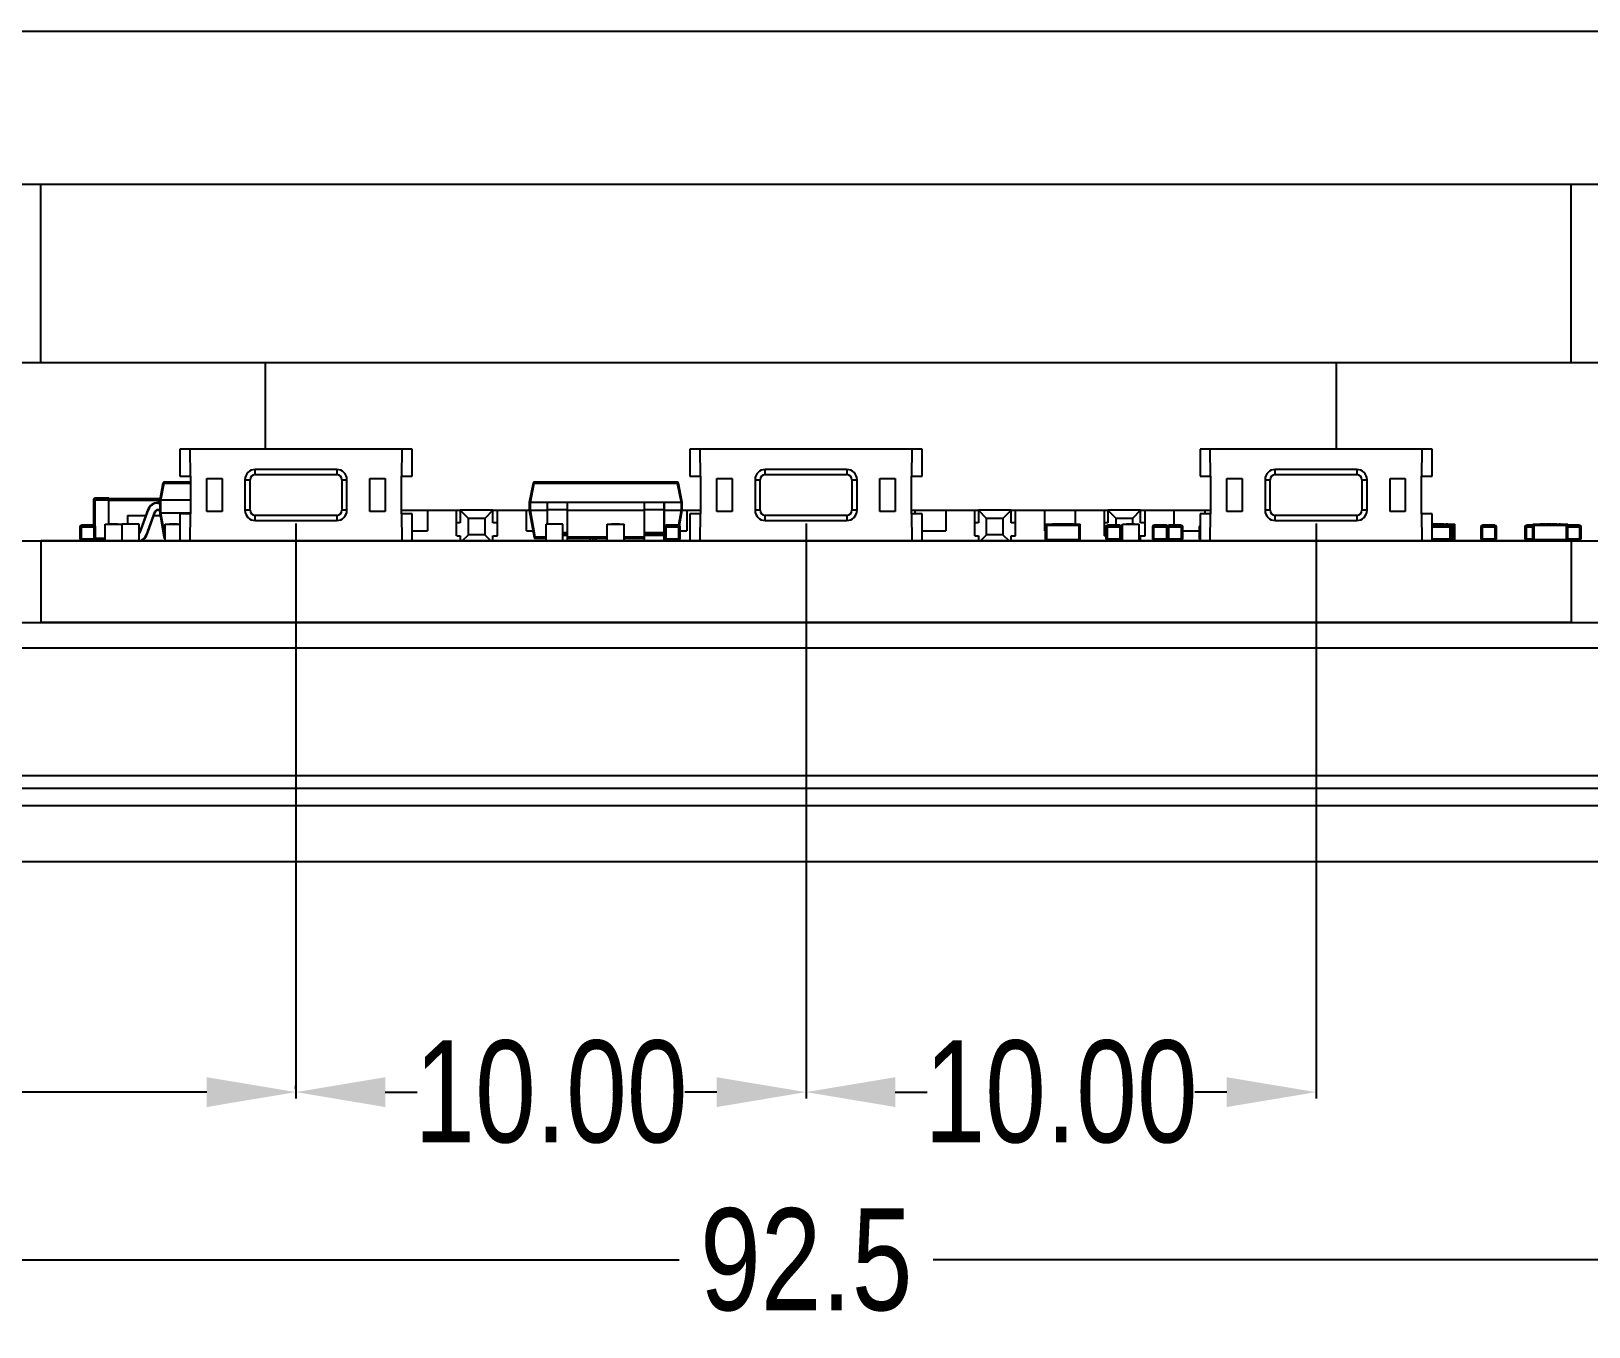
# Model space of a CAD drawing. Header units: inches. Extents: x -150 to 278, y -467 to -187.
# Drawn here: x -10.69 to 19.85, y -263.53 to -238.11 of the extents above; entities that cross this region are included whole.
import ezdxf

# ---------------------------------------------------------------- set-up
doc = ezdxf.new("R2010")
doc.units = ezdxf.units.IN
doc.header["$LTSCALE"] = 1.21
doc.header["$MEASUREMENT"] = 0
doc.header["$PDMODE"] = 3
doc.header["$PDSIZE"] = 0.3125
doc.layers.get('0').update_dxf_attribs({"linetype": 'CONTINUOUS'})
doc.layers.get('Defpoints').update_dxf_attribs({"linetype": 'CONTINUOUS'})
doc.layers.add('BODY', color=7, linetype='CONTINUOUS')
doc.layers.add('DIM', color=3, linetype='CONTINUOUS')
doc.styles.get("Standard").update_dxf_attribs({"font": 'txt', "width": 0.8})
doc.dimstyles.get("Standard").update_dxf_attribs({"dimtxt": 0.15625, "dimasz": 0.1875, "dimexe": 0.125, "dimexo": 0.0625, "dimgap": 0.09, "dimtad": 0, "dimtih": 1, "dimtoh": 1, "dimzin": 4, "dimdsep": 46, "dimtxsty": 'STANDARD', "dimblk": '_FILLED', "dimblk1": '_FILLED', "dimblk2": '_FILLED', "dimcen": 0.09, "dimazin": 1, "dimtp": 0.01, "dimtm": 0.01, "dimtfac": 1, "dimtofl": 0, "dimtmove": 0, "dimatfit": 3, "dimldrblk": '_FILLED', "dimfxl": 1, "dimtolj": 1, "dimtzin": 4, "dimarcsym": 0})

# ---------------------------------------------------------------- blocks, each defined once
blk = doc.blocks.new('_FILLED')
at = {"color": 0, "linetype": 'ByBlock'}
blk.add_solid([(0, 0), (-1, 0.167), (-1, -0.167)], dxfattribs=at)
blk = doc.blocks.new('*D173')
at = {"layer": 'Defpoints', "color": 0}
for p in [(-5.498, -247.71), (4.502, -247.71), (4.502, -258.925)]:
    blk.add_point(p, dxfattribs=at)
at = {"layer": 'DIM', "color": 0, "lineweight": -2}
for p, q in [((-5.498, -247.772), (-5.498, -259.05)), ((4.502, -247.772), (4.502, -259.05)), ((-3.748, -258.925), (-3.121, -258.925)), ((2.752, -258.925), (2.125, -258.925))]:
    blk.add_line(p, q, dxfattribs=at)
at = {"layer": 'DIM', "color": 0, "lineweight": -2, "xscale": 1.75, "yscale": 1.75, "zscale": 1.75, "rotation": 180}
blk.add_blockref('_FILLED', (-5.498, -258.925), dxfattribs=at)
at = {"layer": 'DIM', "color": 0, "lineweight": -2, "xscale": 1.75, "yscale": 1.75, "zscale": 1.75}
blk.add_blockref('_FILLED', (4.502, -258.925), dxfattribs=at)
at = {"layer": 'DIM', "color": 0, "insert": (-0.498, -258.925), "char_height": 2, "attachment_point": 5}
blk.add_mtext('\\A1;10.00', dxfattribs=at)
blk = doc.blocks.new('*D174')
at = {"layer": 'Defpoints', "color": 0}
for p in [(4.502, -247.71), (14.502, -247.71), (14.502, -258.925)]:
    blk.add_point(p, dxfattribs=at)
at = {"layer": 'DIM', "color": 0, "lineweight": -2}
for p, q in [((4.502, -247.772), (4.502, -259.05)), ((14.502, -247.772), (14.502, -259.05)), ((6.252, -258.925), (6.879, -258.925)), ((12.752, -258.925), (12.125, -258.925))]:
    blk.add_line(p, q, dxfattribs=at)
at = {"layer": 'DIM', "color": 0, "lineweight": -2, "xscale": 1.75, "yscale": 1.75, "zscale": 1.75, "rotation": 180}
blk.add_blockref('_FILLED', (4.502, -258.925), dxfattribs=at)
at = {"layer": 'DIM', "color": 0, "lineweight": -2, "xscale": 1.75, "yscale": 1.75, "zscale": 1.75}
blk.add_blockref('_FILLED', (14.502, -258.925), dxfattribs=at)
at = {"layer": 'DIM', "color": 0, "insert": (9.502, -258.925), "char_height": 2, "attachment_point": 5}
blk.add_mtext('\\A1;10.00', dxfattribs=at)
blk = doc.blocks.new('*D175')
at = {"layer": 'Defpoints', "color": 0}
for p in [(-41.748, -248.11), (50.762, -248.11), (50.762, -262.218)]:
    blk.add_point(p, dxfattribs=at)
at = {"layer": 'DIM', "color": 0, "lineweight": -2}
for p, q in [((-41.748, -248.172), (-41.748, -262.343)), ((50.762, -248.172), (50.762, -262.343)), ((-39.998, -262.218), (2.017, -262.218)), ((49.012, -262.218), (6.997, -262.218))]:
    blk.add_line(p, q, dxfattribs=at)
at = {"layer": 'DIM', "color": 0, "lineweight": -2, "xscale": 1.75, "yscale": 1.75, "zscale": 1.75, "rotation": 180}
blk.add_blockref('_FILLED', (-41.748, -262.218), dxfattribs=at)
at = {"layer": 'DIM', "color": 0, "lineweight": -2, "xscale": 1.75, "yscale": 1.75, "zscale": 1.75}
blk.add_blockref('_FILLED', (50.762, -262.218), dxfattribs=at)
at = {"layer": 'DIM', "color": 0, "insert": (4.507, -262.218), "char_height": 2, "attachment_point": 5}
blk.add_mtext('\\A1;92.5', dxfattribs=at)
blk = doc.blocks.new('*D176')
at = {"layer": 'Defpoints', "color": 0}
for p in [(-41.748, -258.925), (-41.748, -258.925), (-5.498, -258.925)]:
    blk.add_point(p, dxfattribs=at)
at = {"layer": 'DIM', "color": 0, "lineweight": -2}
for p, q in [((-41.748, -258.863), (-41.748, -258.8)), ((-39.998, -258.925), (-26.913, -258.925)), ((-7.248, -258.925), (-20.333, -258.925)), ((-5.498, -258.863), (-5.498, -258.8))]:
    blk.add_line(p, q, dxfattribs=at)
at = {"layer": 'DIM', "color": 0, "lineweight": -2, "xscale": 1.75, "yscale": 1.75, "zscale": 1.75, "rotation": 180}
blk.add_blockref('_FILLED', (-41.748, -258.925), dxfattribs=at)
at = {"layer": 'DIM', "color": 0, "lineweight": -2, "xscale": 1.75, "yscale": 1.75, "zscale": 1.75}
blk.add_blockref('_FILLED', (-5.498, -258.925), dxfattribs=at)
at = {"layer": 'DIM', "color": 0, "insert": (-23.623, -258.925), "char_height": 2, "attachment_point": 5}
blk.add_mtext('\\A1;36.25', dxfattribs=at)

msp = doc.modelspace()

# ---------------------------------------------------------------- linework, layer by layer
at = {"color": 7, "linetype": 'Continuous'}
for p, q in [((-41.748, -238.11), (50.752, -238.11)), ((-41.748, -241.11), (50.752, -241.11)), ((-10.498, -244.61), (-10.498, -241.11)), ((19.502, -244.61), (19.502, -241.11)), ((-15.498, -244.61), (24.502, -244.61)), ((-6.098, -246.31), (-6.098, -244.61)), ((14.902, -246.31), (14.902, -244.61)), ((-3.223, -246.31), (-7.773, -246.31)), ((-7.773, -246.31), (-7.773, -246.838)), ((-7.567, -246.838), (-7.573, -246.31)), ((-3.423, -246.31), (-3.429, -246.838)), ((-3.223, -246.838), (-3.223, -246.31)), ((6.777, -246.31), (2.227, -246.31)), ((2.227, -246.31), (2.227, -246.838)), ((2.433, -246.838), (2.427, -246.31)), ((6.577, -246.31), (6.571, -246.838)), ((6.777, -246.838), (6.777, -246.31)), ((16.777, -246.31), (12.227, -246.31)), ((12.227, -246.31), (12.227, -246.838)), ((12.433, -246.838), (12.427, -246.31)), ((16.577, -246.31), (16.571, -246.838)), ((16.777, -246.838), (16.777, -246.31)), ((-4.698, -246.71), (-6.298, -246.71)), ((-6.298, -246.81), (-6.298, -246.71)), ((-4.698, -246.71), (-4.698, -246.81)), ((5.302, -246.71), (3.702, -246.71)), ((3.702, -246.81), (3.702, -246.71)), ((5.302, -246.71), (5.302, -246.81)), ((15.302, -246.71), (13.702, -246.71)), ((13.702, -246.81), (13.702, -246.71)), ((15.302, -246.71), (15.302, -246.81)), ((-8.106, -246.98), (-8.17, -247.31)), ((-8.146, -247.31), (-8.082, -246.98)), ((-8.106, -246.98), (-8.082, -246.98)), ((-7.566, -246.96), (-8.082, -246.96)), ((-8.082, -246.98), (-8.082, -246.96)), ((-8.082, -246.98), (-7.566, -246.98)), ((-7.773, -246.838), (-7.567, -246.838)), ((-7.567, -246.838), (-7.567, -247.582)), ((-7.248, -246.885), (-6.948, -246.885)), ((-7.248, -247.535), (-7.248, -246.885)), ((-6.948, -246.885), (-6.948, -247.535)), ((-6.498, -246.91), (-6.398, -246.91)), ((-6.498, -246.91), (-6.498, -247.51)), ((-6.398, -247.51), (-6.398, -246.91)), ((-6.298, -246.81), (-4.698, -246.81)), ((-4.598, -246.91), (-4.498, -246.91)), ((-4.598, -246.91), (-4.598, -247.51)), ((-4.498, -247.51), (-4.498, -246.91)), ((-4.048, -246.885), (-3.748, -246.885)), ((-4.048, -247.535), (-4.048, -246.885)), ((-3.748, -246.885), (-3.748, -247.535)), ((-3.43, -246.838), (-3.223, -246.838)), ((-3.43, -247.582), (-3.43, -246.838)), ((-0.85, -246.98), (-0.924, -247.36)), ((-0.899, -247.36), (-0.826, -246.98)), ((-0.85, -246.98), (-0.826, -246.98)), ((1.978, -246.96), (-0.826, -246.96)), ((-0.826, -246.98), (-0.826, -246.96)), ((-0.826, -246.98), (1.978, -246.98)), ((1.978, -246.96), (1.978, -246.98)), ((1.978, -246.98), (2.051, -247.36)), ((1.978, -246.98), (2.002, -246.98)), ((2.076, -247.36), (2.002, -246.98)), ((2.227, -246.838), (2.433, -246.838)), ((2.433, -246.838), (2.433, -247.582)), ((2.752, -246.885), (3.052, -246.885)), ((2.752, -247.535), (2.752, -246.885)), ((3.052, -246.885), (3.052, -247.535)), ((3.502, -246.91), (3.602, -246.91)), ((3.502, -246.91), (3.502, -247.51)), ((3.602, -247.51), (3.602, -246.91)), ((3.702, -246.81), (5.302, -246.81)), ((5.402, -246.91), (5.502, -246.91)), ((5.402, -246.91), (5.402, -247.51)), ((5.502, -247.51), (5.502, -246.91)), ((5.952, -246.885), (6.252, -246.885)), ((5.952, -247.535), (5.952, -246.885)), ((6.252, -246.885), (6.252, -247.535)), ((6.57, -246.838), (6.777, -246.838)), ((6.57, -247.582), (6.57, -246.838)), ((12.227, -246.838), (12.433, -246.838)), ((12.433, -246.838), (12.433, -247.582)), ((12.752, -246.885), (13.052, -246.885)), ((12.752, -247.535), (12.752, -246.885)), ((13.052, -246.885), (13.052, -247.535)), ((13.502, -246.91), (13.602, -246.91)), ((13.502, -246.91), (13.502, -247.51)), ((13.602, -247.51), (13.602, -246.91)), ((13.702, -246.81), (15.302, -246.81)), ((15.402, -246.91), (15.502, -246.91)), ((15.402, -246.91), (15.402, -247.51)), ((15.502, -247.51), (15.502, -246.91)), ((15.952, -246.885), (16.252, -246.885)), ((15.952, -247.535), (15.952, -246.885)), ((16.252, -246.885), (16.252, -247.535)), ((16.57, -246.838), (16.777, -246.838)), ((16.57, -247.582), (16.57, -246.838)), ((-9.467, -247.304), (-9.167, -247.304)), ((-9.467, -247.304), (-9.467, -247.805)), ((-9.167, -247.274), (-9.437, -247.274)), ((-9.437, -247.304), (-9.437, -247.274)), ((-9.437, -247.814), (-9.437, -247.304)), ((-9.167, -247.284), (-9.167, -247.274)), ((-8.167, -247.284), (-9.167, -247.284)), ((-9.167, -247.304), (-9.167, -247.284)), ((-9.167, -247.785), (-9.167, -247.304)), ((-9.167, -247.314), (-8.17, -247.314)), ((-8.17, -247.36), (-8.209, -247.36)), ((-8.209, -247.37), (-8.209, -247.36)), ((-8.209, -247.37), (-8.17, -247.37)), ((-8.17, -247.31), (-8.17, -247.56)), ((-8.146, -247.31), (-8.17, -247.31)), ((-8.163, -247.274), (-8.167, -247.274)), ((-8.167, -247.274), (-8.167, -247.284)), ((-8.167, -247.284), (-8.167, -247.296)), ((-7.566, -247.31), (-8.145, -247.31)), ((-8.145, -247.56), (-8.145, -247.31)), ((-0.924, -247.36), (-0.924, -247.51)), ((-0.899, -247.36), (-0.924, -247.36)), ((2.051, -247.36), (-0.899, -247.36)), ((-0.899, -247.51), (-0.899, -247.36)), ((-0.574, -247.37), (-0.574, -247.785)), ((-0.564, -247.785), (-0.564, -247.36)), ((-0.184, -247.36), (-0.184, -248)), ((-0.174, -248.11), (-0.174, -247.37)), ((1.326, -247.37), (1.326, -248.11)), ((1.336, -248), (1.336, -247.36)), ((1.716, -247.36), (1.716, -248)), ((1.726, -248.11), (1.726, -247.37)), ((2.051, -247.36), (2.051, -247.51)), ((2.076, -247.36), (2.051, -247.36)), ((2.076, -247.51), (2.076, -247.36)), ((-8.803, -247.61), (-8.444, -247.61)), ((-8.803, -247.61), (-8.803, -247.775)), ((-8.402, -247.495), (-8.566, -247.945)), ((-8.556, -247.949), (-8.392, -247.498)), ((-8.27, -247.543), (-8.434, -247.993)), ((-8.425, -247.997), (-8.261, -247.546)), ((-8.402, -247.495), (-8.392, -247.498)), ((-8.284, -247.61), (-8.161, -247.61)), ((-8.27, -247.543), (-8.261, -247.546)), ((-8.17, -247.5), (-8.209, -247.5)), ((-8.209, -247.51), (-8.209, -247.5)), ((-8.209, -247.51), (-8.17, -247.51)), ((-8.17, -247.56), (-8.086, -248.039)), ((-8.146, -247.56), (-8.17, -247.56)), ((-8.167, -247.575), (-8.167, -247.61)), ((-8.062, -248.036), (-8.146, -247.56)), ((-8.145, -247.56), (-7.567, -247.56)), ((-7.567, -247.582), (-7.773, -247.582)), ((-7.773, -247.582), (-7.773, -248.11)), ((-7.573, -248.11), (-7.567, -247.582)), ((-6.948, -247.535), (-7.248, -247.535)), ((-6.398, -247.51), (-6.498, -247.51)), ((-4.698, -247.61), (-6.298, -247.61)), ((-6.298, -247.71), (-6.298, -247.61)), ((-4.698, -247.61), (-4.698, -247.71)), ((-4.498, -247.51), (-4.598, -247.51)), ((-3.748, -247.535), (-4.048, -247.535)), ((-3.43, -247.51), (-2.278, -247.51)), ((-3.223, -247.582), (-3.43, -247.582)), ((-3.429, -247.582), (-3.423, -248.11)), ((-3.223, -248.11), (-3.223, -247.582)), ((-2.918, -247.51), (-2.918, -247.91)), ((-2.348, -248.009), (-2.348, -247.515)), ((-1.638, -247.51), (-0.924, -247.51)), ((-1.548, -248.009), (-1.548, -247.515)), ((-0.978, -247.91), (-0.978, -247.51)), ((-0.924, -247.51), (-0.831, -248.039)), ((-0.899, -247.51), (-0.924, -247.51)), ((-0.899, -247.51), (-0.574, -247.51)), ((-0.806, -248.039), (-0.899, -247.51)), ((-0.574, -247.498), (-0.564, -247.495)), ((-0.564, -247.495), (-0.184, -247.495)), ((-0.184, -247.495), (-0.174, -247.498)), ((-0.174, -247.51), (1.326, -247.51)), ((1.326, -247.498), (1.336, -247.495)), ((1.336, -247.495), (1.716, -247.495)), ((1.716, -247.495), (1.726, -247.498)), ((1.726, -247.51), (2.051, -247.51)), ((2.051, -247.51), (1.999, -247.805)), ((2.023, -247.811), (2.076, -247.51)), ((2.076, -247.51), (2.051, -247.51)), ((2.076, -247.51), (2.433, -247.51)), ((2.162, -247.51), (2.162, -247.91)), ((2.433, -247.582), (2.227, -247.582)), ((2.227, -247.582), (2.227, -248.11)), ((2.427, -248.11), (2.433, -247.582)), ((3.052, -247.535), (2.752, -247.535)), ((3.602, -247.51), (3.502, -247.51)), ((5.302, -247.61), (3.702, -247.61)), ((3.702, -247.71), (3.702, -247.61)), ((5.302, -247.61), (5.302, -247.71)), ((5.502, -247.51), (5.402, -247.51)), ((6.252, -247.535), (5.952, -247.535)), ((6.57, -247.51), (7.882, -247.51)), ((6.777, -247.582), (6.57, -247.582)), ((6.571, -247.582), (6.577, -248.11)), ((6.642, -247.582), (6.642, -247.51)), ((6.777, -248.11), (6.777, -247.582)), ((7.242, -247.51), (7.242, -247.91)), ((7.812, -248.009), (7.812, -247.515)), ((8.522, -247.51), (10.422, -247.51)), ((8.612, -248.009), (8.612, -247.515)), ((9.182, -247.91), (9.182, -247.51)), ((9.782, -247.51), (9.782, -247.785)), ((10.352, -248.009), (10.352, -247.515)), ((11.062, -247.51), (12.433, -247.51)), ((11.152, -248.009), (11.152, -247.515)), ((11.722, -247.805), (11.722, -247.51)), ((12.433, -247.582), (12.227, -247.582)), ((12.227, -247.582), (12.227, -248.11)), ((12.322, -247.51), (12.322, -247.582)), ((12.427, -248.11), (12.433, -247.582)), ((13.052, -247.535), (12.752, -247.535)), ((13.602, -247.51), (13.502, -247.51)), ((15.302, -247.61), (13.702, -247.61)), ((13.702, -247.71), (13.702, -247.61)), ((15.302, -247.61), (15.302, -247.71)), ((15.502, -247.51), (15.402, -247.51)), ((16.252, -247.535), (15.952, -247.535)), ((16.777, -247.582), (16.57, -247.582)), ((16.571, -247.582), (16.577, -248.11)), ((16.777, -248.11), (16.777, -247.582)), ((-9.734, -247.836), (-9.429, -247.836)), ((-9.734, -247.836), (-9.734, -248.079)), ((-9.459, -247.805), (-9.703, -247.805)), ((-9.703, -247.836), (-9.703, -247.805)), ((-9.703, -248.079), (-9.703, -247.836)), ((-9.638, -247.802), (-9.525, -247.802)), ((-9.638, -247.805), (-9.638, -247.802)), ((-9.632, -247.802), (-9.632, -247.805)), ((-9.63, -247.802), (-9.63, -247.805)), ((-9.621, -247.802), (-9.621, -247.805)), ((-9.613, -247.805), (-9.613, -247.802)), ((-9.525, -247.802), (-9.525, -247.805)), ((-9.459, -247.805), (-9.459, -247.836)), ((-9.459, -247.836), (-9.459, -248.079)), ((-9.429, -248.079), (-9.429, -247.836)), ((-9.239, -247.785), (-8.909, -247.785)), ((-9.239, -248.11), (-9.239, -247.785)), ((-9.158, -247.775), (-9, -247.775)), ((-9.158, -247.785), (-9.158, -247.775)), ((-9.079, -247.785), (-9.079, -247.775)), ((-9, -247.785), (-9, -247.775)), ((-8.909, -248.11), (-8.909, -247.785)), ((-8.574, -247.785), (-8.904, -247.785)), ((-8.904, -248.11), (-8.904, -247.785)), ((-8.813, -247.775), (-8.655, -247.775)), ((-8.813, -247.785), (-8.813, -247.775)), ((-8.809, -247.785), (-8.809, -247.775)), ((-8.659, -247.785), (-8.659, -247.775)), ((-8.655, -247.785), (-8.655, -247.775)), ((-8.574, -248.11), (-8.574, -247.785)), ((-8.556, -247.949), (-8.566, -247.945)), ((-8.062, -247.785), (-7.773, -247.785)), ((-8.062, -248.11), (-8.062, -247.785)), ((-7.981, -247.775), (-7.823, -247.775)), ((-7.981, -247.785), (-7.981, -247.775)), ((-7.902, -247.785), (-7.902, -247.775)), ((-7.823, -247.785), (-7.823, -247.775)), ((-6.298, -247.71), (-4.698, -247.71)), ((-3.223, -247.91), (-2.918, -247.91)), ((-2.278, -247.759), (-2.347, -247.759)), ((-1.549, -247.759), (-1.638, -247.759)), ((-0.978, -247.91), (-0.853, -247.91)), ((-0.265, -247.785), (-0.595, -247.785)), ((-0.595, -248.11), (-0.595, -247.785)), ((-0.504, -247.775), (-0.346, -247.775)), ((-0.504, -247.785), (-0.504, -247.775)), ((-0.5, -247.785), (-0.5, -247.775)), ((-0.35, -247.785), (-0.35, -247.775)), ((-0.346, -247.785), (-0.346, -247.775)), ((-0.265, -248.11), (-0.265, -247.785)), ((-0.265, -247.945), (-0.184, -247.945)), ((-0.184, -247.982), (-0.265, -247.982)), ((-0.174, -247.949), (-0.184, -247.945)), ((0.605, -247.785), (0.935, -247.785)), ((0.605, -248.11), (0.605, -247.785)), ((0.686, -247.775), (0.844, -247.775)), ((0.686, -247.785), (0.686, -247.775)), ((0.765, -247.785), (0.765, -247.775)), ((0.844, -247.785), (0.844, -247.775)), ((0.935, -248.11), (0.935, -247.785)), ((1.336, -247.945), (1.326, -247.949)), ((1.336, -247.945), (1.716, -247.945)), ((1.716, -247.982), (1.336, -247.982)), ((1.726, -247.949), (1.716, -247.945)), ((1.731, -247.836), (2.035, -247.836)), ((1.731, -247.836), (1.731, -248.079)), ((2.005, -247.805), (1.761, -247.805)), ((1.761, -247.836), (1.761, -247.805)), ((1.761, -248.079), (1.761, -247.836)), ((1.833, -247.802), (1.94, -247.802)), ((1.833, -247.802), (1.833, -247.805)), ((1.834, -247.802), (1.834, -247.805)), ((1.843, -247.802), (1.843, -247.805)), ((1.852, -247.805), (1.852, -247.802)), ((1.94, -247.802), (1.94, -247.805)), ((2.005, -247.805), (2.005, -247.836)), ((2.005, -247.836), (2.005, -248.079)), ((2.035, -248.079), (2.035, -247.836)), ((2.035, -247.91), (2.162, -247.91)), ((3.702, -247.71), (5.302, -247.71)), ((6.777, -247.91), (7.242, -247.91)), ((7.882, -247.759), (7.813, -247.759)), ((8.611, -247.759), (8.522, -247.759)), ((9.182, -247.91), (9.2, -247.91)), ((9.2, -247.785), (9.88, -247.785)), ((9.2, -248.11), (9.2, -247.785)), ((9.855, -247.81), (9.225, -247.81)), ((9.225, -248.085), (9.225, -247.81)), ((9.25, -247.785), (9.25, -247.81)), ((9.3, -247.81), (9.3, -247.785)), ((9.336, -247.775), (9.744, -247.775)), ((9.336, -247.785), (9.336, -247.775)), ((9.386, -247.785), (9.386, -247.775)), ((9.438, -247.785), (9.438, -247.775)), ((9.451, -247.785), (9.451, -247.775)), ((9.553, -247.785), (9.553, -247.775)), ((9.566, -247.785), (9.566, -247.775)), ((9.617, -247.785), (9.617, -247.775)), ((9.668, -247.785), (9.668, -247.775)), ((9.694, -247.785), (9.694, -247.775)), ((9.705, -247.785), (9.705, -247.775)), ((9.728, -247.785), (9.728, -247.775)), ((9.741, -247.785), (9.741, -247.775)), ((9.744, -247.785), (9.744, -247.775)), ((9.78, -247.81), (9.78, -247.785)), ((9.83, -247.785), (9.83, -247.81)), ((9.855, -248.085), (9.855, -247.81)), ((9.88, -248.11), (9.88, -247.785)), ((9.88, -248.11), (9.88, -247.785)), ((10.422, -247.759), (10.353, -247.759)), ((10.38, -247.836), (10.684, -247.836)), ((10.38, -247.836), (10.38, -248.079)), ((10.654, -247.805), (10.41, -247.805)), ((10.41, -247.836), (10.41, -247.805)), ((10.41, -248.079), (10.41, -247.836)), ((10.482, -247.802), (10.589, -247.802)), ((10.482, -247.802), (10.482, -247.805)), ((10.483, -247.802), (10.483, -247.805)), ((10.492, -247.802), (10.492, -247.805)), ((10.501, -247.805), (10.501, -247.802)), ((10.589, -247.802), (10.589, -247.805)), ((10.654, -247.805), (10.654, -247.836)), ((10.654, -247.836), (10.654, -248.079)), ((10.684, -248.079), (10.684, -247.836)), ((10.706, -247.785), (11.036, -247.785)), ((10.706, -248.11), (10.706, -247.785)), ((10.787, -247.775), (10.945, -247.775)), ((10.787, -247.785), (10.787, -247.775)), ((10.866, -247.785), (10.866, -247.775)), ((10.945, -247.785), (10.945, -247.775)), ((11.036, -248.11), (11.036, -247.785)), ((11.151, -247.759), (11.062, -247.759)), ((11.294, -247.836), (11.89, -247.836)), ((11.294, -247.836), (11.294, -248.079)), ((11.568, -247.805), (11.324, -247.805)), ((11.324, -247.836), (11.324, -247.805)), ((11.324, -248.079), (11.324, -247.836)), ((11.396, -247.802), (11.503, -247.802)), ((11.396, -247.802), (11.396, -247.805)), ((11.398, -247.802), (11.398, -247.805)), ((11.406, -247.802), (11.406, -247.805)), ((11.415, -247.805), (11.415, -247.802)), ((11.503, -247.802), (11.503, -247.805)), ((11.568, -247.805), (11.568, -247.836)), ((11.568, -247.836), (11.568, -248.079)), ((11.585, -247.836), (11.585, -248.079)), ((11.859, -247.805), (11.615, -247.805)), ((11.615, -247.836), (11.615, -247.805)), ((11.615, -248.079), (11.615, -247.836)), ((11.681, -247.802), (11.788, -247.802)), ((11.681, -247.805), (11.681, -247.802)), ((11.725, -247.805), (11.725, -247.802)), ((11.743, -247.802), (11.743, -247.805)), ((11.788, -247.802), (11.788, -247.805)), ((11.859, -247.805), (11.859, -247.836)), ((11.859, -247.836), (11.859, -248.079)), ((11.89, -248.079), (11.89, -247.836)), ((11.89, -247.91), (12.208, -247.91)), ((12.208, -247.836), (12.227, -247.836)), ((12.208, -247.836), (12.208, -248.079)), ((13.702, -247.71), (15.302, -247.71)), ((16.777, -247.775), (17.01, -247.775)), ((16.777, -247.785), (17.221, -247.785)), ((17.155, -247.805), (16.777, -247.805)), ((16.777, -247.836), (17.186, -247.836)), ((16.779, -247.785), (16.779, -247.775)), ((16.783, -247.802), (16.875, -247.802)), ((16.783, -247.802), (16.783, -247.805)), ((16.792, -247.785), (16.792, -247.775)), ((16.82, -247.805), (16.82, -247.802)), ((16.857, -247.805), (16.857, -247.802)), ((16.875, -247.802), (16.875, -247.805)), ((16.887, -247.802), (16.979, -247.802)), ((16.887, -247.802), (16.887, -247.805)), ((16.894, -247.785), (16.894, -247.775)), ((16.908, -247.785), (16.908, -247.775)), ((16.924, -247.802), (16.924, -247.805)), ((16.958, -247.785), (16.958, -247.775)), ((16.961, -247.802), (16.961, -247.805)), ((16.964, -247.805), (16.964, -247.802)), ((16.979, -247.805), (16.979, -247.802)), ((16.988, -247.802), (17.081, -247.802)), ((16.988, -247.802), (16.988, -247.805)), ((17.01, -247.785), (17.01, -247.775)), ((17.025, -247.805), (17.025, -247.802)), ((17.046, -247.775), (17.083, -247.775)), ((17.046, -247.785), (17.046, -247.775)), ((17.062, -247.805), (17.062, -247.802)), ((17.069, -247.785), (17.069, -247.775)), ((17.07, -247.802), (17.07, -247.805)), ((17.081, -247.802), (17.081, -247.805)), ((17.083, -247.785), (17.083, -247.775)), ((17.121, -247.805), (17.121, -247.785)), ((17.125, -247.805), (17.125, -247.83)), ((17.125, -247.806), (17.125, -247.805)), ((17.125, -247.815), (17.125, -247.817)), ((17.125, -247.817), (17.125, -247.823)), ((17.125, -247.823), (17.125, -247.829)), ((17.125, -247.829), (17.125, -248.079)), ((17.155, -247.805), (17.155, -247.836)), ((17.155, -247.836), (17.155, -248.079)), ((17.171, -247.785), (17.171, -247.809)), ((17.196, -247.81), (17.172, -247.81)), ((17.186, -248.079), (17.186, -247.836)), ((17.186, -248.079), (17.186, -247.836)), ((17.196, -248.085), (17.196, -247.81)), ((17.221, -248.11), (17.221, -247.785)), ((17.735, -247.836), (18.04, -247.836)), ((17.735, -247.836), (17.735, -248.079)), ((18.01, -247.805), (17.766, -247.805)), ((17.766, -247.836), (17.766, -247.805)), ((17.766, -248.079), (17.766, -247.836)), ((17.837, -247.802), (17.944, -247.802)), ((17.837, -247.802), (17.837, -247.805)), ((17.839, -247.802), (17.839, -247.805)), ((17.848, -247.802), (17.848, -247.805)), ((17.856, -247.805), (17.856, -247.802)), ((17.944, -247.802), (17.944, -247.805)), ((18.01, -247.805), (18.01, -247.836)), ((18.01, -247.836), (18.01, -248.079)), ((18.04, -248.079), (18.04, -247.836)), ((18.595, -247.836), (18.755, -247.836)), ((18.595, -247.836), (18.595, -248.079)), ((18.755, -247.805), (18.625, -247.805)), ((18.625, -247.836), (18.625, -247.805)), ((18.625, -248.079), (18.625, -247.836)), ((18.697, -247.802), (18.755, -247.802)), ((18.697, -247.802), (18.697, -247.805)), ((18.699, -247.802), (18.699, -247.805)), ((18.707, -247.802), (18.707, -247.805)), ((18.716, -247.805), (18.716, -247.802)), ((18.755, -247.785), (19.435, -247.785)), ((18.755, -248.11), (18.755, -247.785)), ((19.41, -247.81), (18.78, -247.81)), ((18.78, -248.085), (18.78, -247.81)), ((18.805, -247.785), (18.805, -247.81)), ((18.855, -247.81), (18.855, -247.785)), ((18.891, -247.775), (18.993, -247.775)), ((18.891, -247.785), (18.891, -247.775)), ((18.941, -247.785), (18.941, -247.775)), ((18.993, -247.785), (18.993, -247.775)), ((19.007, -247.775), (19.109, -247.775)), ((19.007, -247.785), (19.007, -247.775)), ((19.109, -247.785), (19.109, -247.775)), ((19.122, -247.775), (19.224, -247.775)), ((19.122, -247.785), (19.122, -247.775)), ((19.172, -247.785), (19.172, -247.775)), ((19.224, -247.785), (19.224, -247.775)), ((19.26, -247.775), (19.297, -247.775)), ((19.26, -247.785), (19.26, -247.775)), ((19.284, -247.785), (19.284, -247.775)), ((19.297, -247.785), (19.297, -247.775)), ((19.335, -247.81), (19.335, -247.785)), ((19.385, -247.785), (19.385, -247.81)), ((19.41, -248.085), (19.41, -247.81)), ((19.435, -248.11), (19.435, -247.785)), ((19.669, -247.805), (19.435, -247.805)), ((19.435, -247.836), (19.699, -247.836)), ((19.497, -247.802), (19.604, -247.802)), ((19.497, -247.802), (19.497, -247.805)), ((19.498, -247.802), (19.498, -247.805)), ((19.507, -247.802), (19.507, -247.805)), ((19.515, -247.805), (19.515, -247.802)), ((19.604, -247.802), (19.604, -247.805)), ((19.669, -247.805), (19.669, -247.836)), ((19.669, -247.836), (19.669, -248.079)), ((19.699, -248.079), (19.699, -247.836)), ((-41.742, -248.11), (50.762, -248.11)), ((-10.498, -248.11), (-10.498, -249.71)), ((-9.429, -248.079), (-9.734, -248.079)), ((-9.459, -248.079), (-9.459, -248.11)), ((-9.433, -248.094), (-9.239, -248.094)), ((-9.239, -248.064), (-9.429, -248.064)), ((-8.904, -248.054), (-8.909, -248.054)), ((-8.909, -248.084), (-8.904, -248.084)), ((-8.425, -247.997), (-8.434, -247.993)), ((-8.062, -248.039), (-8.086, -248.039)), ((-2.347, -248.009), (-2.278, -248.009)), ((-1.638, -248.009), (-1.549, -248.009)), ((-0.806, -248.039), (-0.831, -248.039)), ((-0.595, -248.039), (-0.806, -248.039)), ((-0.806, -248.06), (-0.806, -248.039)), ((-0.806, -248.06), (-0.595, -248.06)), ((-0.184, -247.989), (-0.265, -247.989)), ((-0.265, -248), (-0.184, -248)), ((-0.184, -248), (-0.174, -247.999)), ((-0.184, -248), (-0.184, -248.11)), ((0.605, -248.039), (-0.174, -248.039)), ((-0.174, -248.06), (0.605, -248.06)), ((0.376, -248.06), (0.376, -248.11)), ((0.386, -248.11), (0.386, -248.06)), ((1.326, -248.039), (0.935, -248.039)), ((0.935, -248.06), (1.326, -248.06)), ((1.326, -247.999), (1.336, -248)), ((1.716, -247.989), (1.336, -247.989)), ((1.336, -248), (1.716, -248)), ((1.336, -248.11), (1.336, -248)), ((1.716, -248), (1.726, -247.999)), ((1.716, -248), (1.716, -248.11)), ((1.731, -248.039), (1.726, -248.039)), ((1.726, -248.06), (1.731, -248.06)), ((2.035, -248.079), (1.731, -248.079)), ((2.005, -248.079), (2.005, -248.11)), ((7.813, -248.009), (7.882, -248.009)), ((8.522, -248.009), (8.611, -248.009)), ((9.225, -248.085), (9.855, -248.085)), ((9.3, -248.11), (9.3, -248.085)), ((9.78, -248.11), (9.78, -248.085)), ((10.353, -248.009), (10.38, -248.009)), ((10.684, -248.079), (10.38, -248.079)), ((10.654, -248.079), (10.654, -248.11)), ((11.036, -248.009), (11.151, -248.009)), ((11.89, -248.079), (11.294, -248.079)), ((11.568, -248.079), (11.568, -248.11)), ((11.859, -248.079), (11.859, -248.11)), ((12.227, -248.079), (12.208, -248.079)), ((17.186, -248.079), (16.777, -248.079)), ((17.155, -248.079), (17.155, -248.11)), ((17.185, -248.085), (17.196, -248.085)), ((18.04, -248.079), (17.735, -248.079)), ((18.01, -248.079), (18.01, -248.11)), ((18.755, -248.079), (18.595, -248.079)), ((18.78, -248.085), (19.41, -248.085)), ((18.855, -248.11), (18.855, -248.085)), ((19.335, -248.11), (19.335, -248.085)), ((19.699, -248.079), (19.435, -248.079)), ((19.502, -248.11), (19.502, -249.71)), ((19.669, -248.079), (19.669, -248.11)), ((-41.748, -249.71), (50.762, -249.71)), ((-46.898, -250.21), (52.702, -250.21)), ((-46.898, -252.71), (52.702, -252.71)), ((-46.898, -252.96), (52.702, -252.96)), ((52.902, -253.31), (-47.098, -253.31)), ((52.902, -254.41), (-47.098, -254.41))]:
    msp.add_line(p, q, dxfattribs=at)
for centre, radius, start, end in [((-6.298, -246.91), 0.2, 90, 180), ((-4.698, -246.91), 0.2, 0, 90), ((3.702, -246.91), 0.2, 90, 180), ((5.302, -246.91), 0.2, 0, 90), ((13.702, -246.91), 0.2, 90, 180), ((15.302, -246.91), 0.2, 0, 90), ((-8.082, -246.985), 0.025, 90, 169), ((-6.298, -246.91), 0.1, 90, 180), ((-4.698, -246.91), 0.1, 0, 90), ((-0.826, -246.985), 0.025, 90, 169), ((1.978, -246.985), 0.025, 11, 90), ((3.702, -246.91), 0.1, 90, 180), ((5.302, -246.91), 0.1, 0, 90), ((13.702, -246.91), 0.1, 90, 180), ((15.302, -246.91), 0.1, 0, 90), ((-9.437, -247.304), 0.03, 90, 180), ((-8.209, -247.565), 0.205, 90, 160), ((-8.209, -247.565), 0.195, 90, 160), ((-0.564, -247.37), 0.01, 90, 180), ((-0.184, -247.37), 0.01, 0, 90), ((1.336, -247.37), 0.01, 90, 180), ((1.716, -247.37), 0.01, 0, 90), ((-8.209, -247.565), 0.065, 90, 160), ((-8.209, -247.565), 0.055, 90, 160), ((-6.298, -247.51), 0.2, 180, 270), ((-6.298, -247.51), 0.1, 180, 270), ((-4.698, -247.51), 0.2, 270, 360), ((-4.698, -247.51), 0.1, 270, 0), ((3.702, -247.51), 0.2, 180, 270), ((3.702, -247.51), 0.1, 180, 270), ((5.302, -247.51), 0.2, 270, 360), ((5.302, -247.51), 0.1, 270, 0), ((13.702, -247.51), 0.2, 180, 270), ((13.702, -247.51), 0.1, 180, 270), ((15.302, -247.51), 0.2, 270, 360), ((15.302, -247.51), 0.1, 270, 0), ((-9.703, -247.836), 0.0305, 90, 180), ((-9.459, -247.836), 0.0305, 0, 90), ((-8.618, -247.927), 0.055, 322.4107, 340), ((-8.618, -247.927), 0.065, 312.1083, 340), ((-0.184, -247.992), 0.00999, 0.0454, 90.0388), ((1.336, -247.992), 0.00999, 89.9612, 179.9549), ((1.716, -247.992), 0.00999, 0.0454, 90.0388), ((1.761, -247.836), 0.0305, 90, 180), ((2.005, -247.836), 0.0305, 0, 90), ((10.41, -247.836), 0.0305, 90, 180), ((10.654, -247.836), 0.0305, 0, 90), ((11.324, -247.836), 0.0305, 90, 180), ((11.568, -247.836), 0.0305, 39.1912, 90), ((11.615, -247.836), 0.0305, 90, 180), ((11.859, -247.836), 0.0305, 360, 90), ((12.239, -247.836), 0.0305, 112.5161, 180), ((17.155, -247.836), 0.0305, 0, 90), ((17.155, -247.836), 0.0305, 0, 90), ((17.766, -247.836), 0.0305, 90, 180), ((18.01, -247.836), 0.0305, 0, 90), ((18.625, -247.836), 0.0305, 90, 180), ((19.669, -247.836), 0.0305, 0, 90), ((-8.618, -247.927), 0.195, 290.0052, 340), ((-8.618, -247.927), 0.205, 296.481, 340), ((-8.061, -248.035), 0.025, 190, 268.6543), ((-0.806, -248.035), 0.025, 190, 270), ((-0.184, -247.999), 0.00999, 0.0454, 90.0388), ((1.336, -247.999), 0.00999, 89.9612, 179.9549), ((1.716, -247.999), 0.00999, 0.0454, 90.0388)]:
    msp.add_arc(centre, radius, start, end, dxfattribs=at)
for centre, start_param, end_param in [((-8.145, -247.181), -3.159799, -3.141591), ((-0.899, -247.231), -3.159799, -3.141591), ((2.051, -247.231), -3.141591, -3.123383)]:
    msp.add_ellipse(centre, major_axis=(0, 0.129), ratio=0.19438, start_param=start_param, end_param=end_param, dxfattribs=at)
for points in [[(-8.146, -247.56), (-8.145, -247.56), (-8.145, -247.56), (-8.145, -247.56)], [(-0.899, -247.51), (-0.899, -247.51), (-0.899, -247.51), (-0.899, -247.51)], [(2.051, -247.51), (2.051, -247.51), (2.051, -247.51), (2.051, -247.51)]]:
    msp.add_open_spline(points, degree=3, dxfattribs=at)
at = {"layer": 'BODY', "color": 7, "linetype": 'Continuous'}
for p, q in [((-1.638, -247.51), (-2.278, -247.51)), ((-2.118, -247.67), (-2.278, -247.51)), ((-2.278, -247.51), (-2.278, -247.759)), ((-1.798, -247.67), (-2.118, -247.67)), ((-2.118, -247.99), (-2.118, -247.67)), ((-1.638, -247.51), (-1.798, -247.67)), ((-1.798, -247.67), (-1.798, -247.99)), ((-1.638, -247.759), (-1.638, -247.51)), ((8.522, -247.51), (7.882, -247.51)), ((8.042, -247.67), (7.882, -247.51)), ((7.882, -247.51), (7.882, -247.759)), ((8.362, -247.67), (8.042, -247.67)), ((8.042, -247.99), (8.042, -247.67)), ((8.522, -247.51), (8.362, -247.67)), ((8.362, -247.67), (8.362, -247.99)), ((8.522, -247.759), (8.522, -247.51)), ((11.062, -247.51), (10.422, -247.51)), ((10.582, -247.67), (10.422, -247.51)), ((10.422, -247.51), (10.422, -247.759)), ((10.902, -247.67), (10.582, -247.67)), ((10.582, -247.802), (10.582, -247.67)), ((11.062, -247.51), (10.902, -247.67)), ((10.902, -247.67), (10.902, -247.775)), ((11.062, -247.759), (11.062, -247.51)), ((19.502, -248.11), (-10.498, -248.11)), ((-2.278, -248.009), (-2.278, -248.11)), ((-2.238, -248.11), (-2.118, -247.99)), ((-1.798, -247.99), (-2.118, -247.99)), ((-1.798, -247.99), (-1.678, -248.11)), ((-1.638, -248.11), (-1.638, -248.009)), ((0.262, -248.06), (0.262, -248.11)), ((0.302, -248.11), (0.352, -248.06)), ((7.882, -248.009), (7.882, -248.11)), ((7.922, -248.11), (8.042, -247.99)), ((8.362, -247.99), (8.042, -247.99)), ((8.362, -247.99), (8.482, -248.11)), ((8.522, -248.11), (8.522, -248.009)), ((10.706, -247.99), (10.684, -247.99)), ((11.062, -248.11), (11.062, -248.009))]:
    msp.add_line(p, q, dxfattribs=at)
at = {"layer": 'BODY', "color": 4, "linetype": 'Continuous'}
msp.add_line((19.502, -249.71), (-10.498, -249.71), dxfattribs=at)

# ---------------------------------------------------------------- dimensions: what is measured, and where the dimension line sits
at = {"layer": 'DIM'}
for base, p1, p2, override, picture, middle in [((4.502, -258.925), (-5.498, -247.71), (4.502, -247.71), {"dimtxt": 2, "dimasz": 1.75, "dimtih": 0, "dimtoh": 0, "dimzin": 0, "dimcen": 0.198, "dimadec": 0, "dimazin": 0, "dimtp": 0, "dimtm": 0, "dimtdec": 4, "dimtzin": 0}, '*D173', (-0.498, -258.925)), ((14.502, -258.925), (4.502, -247.71), (14.502, -247.71), {"dimtxt": 2, "dimasz": 1.75, "dimtih": 0, "dimtoh": 0, "dimzin": 0, "dimcen": 0.198, "dimadec": 0, "dimazin": 0, "dimtp": 0, "dimtm": 0, "dimtdec": 4, "dimtzin": 0}, '*D174', (9.502, -258.925)), ((50.762, -262.218), (-41.748, -248.11), (50.762, -248.11), {"dimtxt": 2, "dimasz": 1.75, "dimtih": 0, "dimtoh": 0, "dimdec": 1, "dimzin": 0, "dimcen": 0.198, "dimadec": 0, "dimazin": 0, "dimtp": 0, "dimtm": 0, "dimtdec": 4, "dimtzin": 0}, '*D175', (4.507, -262.218)), ((-41.748, -258.925), (-5.498, -258.925), (-41.748, -258.925), {"dimtxt": 2, "dimasz": 1.75, "dimtih": 0, "dimtoh": 0, "dimzin": 0, "dimcen": 0.198, "dimadec": 0, "dimazin": 0, "dimtp": 0, "dimtm": 0, "dimtdec": 4, "dimtzin": 0}, '*D176', (-23.623, -258.925))]:
    dim = msp.add_linear_dim(base=base, p1=p1, p2=p2, dimstyle='STANDARD', override=override, dxfattribs=at)
    dim.commit()
    dim.dimension.update_dxf_attribs({"geometry": picture, "text_midpoint": middle})

doc.saveas('drawing.dxf')
